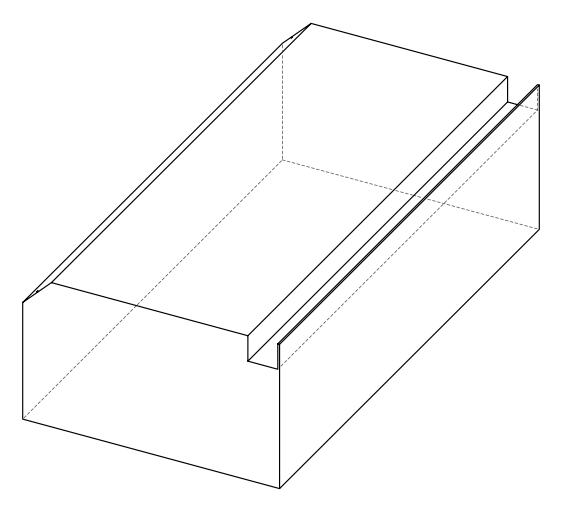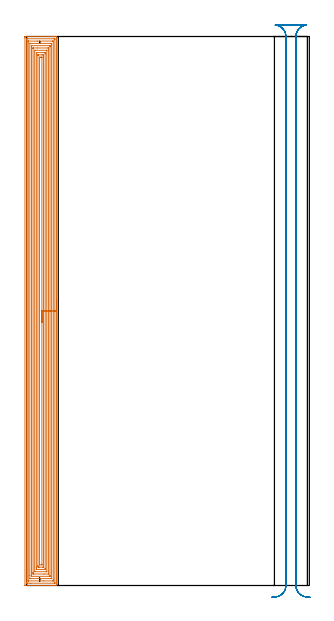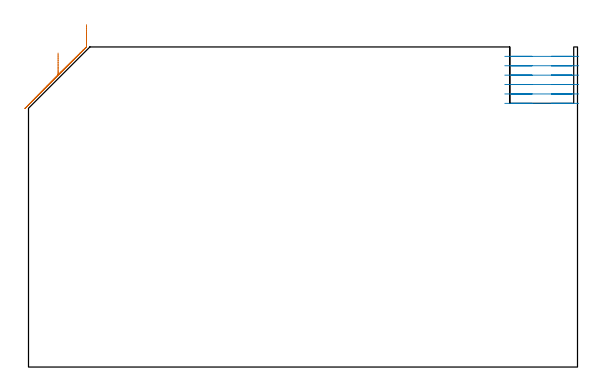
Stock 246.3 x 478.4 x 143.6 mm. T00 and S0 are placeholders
(PLAN: 2 operations, 1 tool changes, 51.4 min)
(1 AREA_MILL | FG_CHAMFER_SURFACE | UGT0205_001 | 38.7 min | 180885 mm3)
(2 MILL_RECTANGULAR_SLOT | SLOT_RECTANGULAR | UGT0201_136 | Follow Part, ap 5, ae 75% | 12.69 min | 347389 mm3)
(TOOL UGT0205_001 | Chamfer Mill 20 x 3 x 45 deg. | D20 FL50 Z2)
(TOOL UGT0201_136 | Carbide End Mill 20.0 | D20 FL30 Z4)
(OP 1 AREA_MILL)
G17 G21 G94 G90
T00 M6
G54
G17 G0 G90 X26. Y249.2 S1061 M3
G43 Z153.6 H0
G94 G1 Y249.162 Z152.728 F250.
Y249.048 Z151.863
Y248.859 Z151.012
Y248.597 Z150.18
Y248.263 Z149.374
Y247.86 Z148.6
Y247.392 Z147.864
Y246.86 Z147.172
Y246.271 Z146.529
Y245.628 Z145.94
Y244.936 Z145.408
Y244.2 Z144.94
Y243.426 Z144.537
Y242.62 Z144.203
Y241.788 Z143.941
Y240.937 Z143.752
Y240.072 Z143.638
Y239.2 Z143.6
Y0.174
X25.997 Y0.009 Z143.588
X25.983 Y0.007 Z143.574
X25.619 Y0. Z143.219
X25.317 Z142.916
X24.627 Z142.222
X23.399 Z140.996
X22.859 Z140.454
X22.245 Z139.84
X-1.282 Y0.001 Z116.315
X-1.492 Y0.01 Z116.106
X-1.499 Y0.22 Z116.099
X-1.5 Y477.379 Z116.1
X-1.499 Y477.779 Z116.101
X-1.495 Y478.268 Z116.103
X-1.492 Y478.391 Z116.106
X-1.011 Y478.396 Z116.586
X-0.397 Y478.4 Z117.2
X22.245 Z139.84
X24.627 Z142.222
X25.317 Z142.916
X25.62 Z143.219
X25.983 Y478.393 Z143.574
X25.997 Y478.391 Z143.588
X26. Y478.226 Z143.6
Y239.2
X24.586 Z142.186
Y2.195
X24.585 Y2.089 Z142.185
X24.582 Y2.036 Z142.182
X24.58 Y2.018 Z142.18
X24.55 Y2.01 Z142.15
X24.146 Y2.001 Z141.746
X3.57 Y2. Z121.17
X0.757 Z118.357
X0.275 Y2.001 Z117.875
X0.034 Y2.007 Z117.634
X-0.079 Y2.012 Z117.521
X-0.085 Y2.366 Z117.515
X-0.086 Y2.408 Z117.514
Y476.205
X-0.085 Y476.311 Z117.515
X-0.082 Y476.364 Z117.518
X-0.08 Y476.383 Z117.52
X-0.05 Y476.39 Z117.55
X0.354 Y476.399 Z117.954
X23.743 Y476.4 Z141.343
X24.225 Y476.399 Z141.825
X24.466 Y476.393 Z142.066
X24.579 Y476.388 Z142.179
X24.585 Y476.035 Z142.185
X24.586 Y475.992 Z142.186
Y239.2
X23.172 Z140.772
X23.171 Y4.774 Z140.771
X23.167 Y4.195 Z140.767
X23.165 Y4.039 Z140.765
X23.162 Y4.01 Z140.762
X23.116 Y4.006 Z140.716
X23.051 Y4.001 Z140.651
X14.874 Y4. Z132.474
X1.833 Y4.001 Z119.433
X1.641 Y4.004 Z119.241
X1.448 Y4.01 Z119.048
X1.335 Y4.015 Z118.935
X1.332 Y4.09 Z118.932
X1.33 Y4.195 Z118.93
X1.329 Y4.51 Z118.929
Y473.626
X1.333 Y474.205 Z118.933
X1.335 Y474.361 Z118.935
X1.338 Y474.39 Z118.938
X1.384 Y474.394 Z118.984
X1.449 Y474.399 Z119.049
X9.626 Y474.4 Z127.226
X22.667 Y474.399 Z140.267
X22.859 Y474.396 Z140.459
X23.052 Y474.39 Z140.652
X23.165 Y474.385 Z140.765
X23.168 Y474.31 Z140.768
X23.169 Y474.205 Z140.769
X23.171 Y473.89 Z140.771
X23.172 Y239.2 Z140.772
X21.757 Z139.357
Y6.203
X21.756 Y6.106 Z139.356
X21.754 Y6.048 Z139.354
X21.751 Y6.02 Z139.351
X21.739 Y6.01 Z139.339
X21.524 Y6.006 Z139.124
X21.091 Y6. Z138.691
X3.391 Z120.991
X2.972 Y6.005 Z120.572
X2.764 Y6.01 Z120.364
X2.749 Y6.015 Z120.349
X2.746 Y6.031 Z120.346
X2.744 Y6.068 Z120.344
X2.743 Y8.663 Z120.343
Y472.198
X2.744 Y472.294 Z120.344
X2.746 Y472.352 Z120.346
X2.749 Y472.38 Z120.349
X2.761 Y472.39 Z120.361
X2.976 Y472.395 Z120.576
X3.409 Y472.4 Z121.009
X21.109 Z138.709
X21.528 Y472.395 Z139.128
X21.736 Y472.39 Z139.336
X21.751 Y472.385 Z139.351
X21.754 Y472.369 Z139.354
X21.756 Y472.332 Z139.356
X21.757 Y472.279 Z139.357
Y471.744
Y239.2
X20.343 Z137.943
Y8.387
X20.34 Y8.112 Z137.94
X20.337 Y8.035 Z137.937
X20.334 Y8.008 Z137.934
X20.329 Y8.006 Z137.929
X20.289 Y8.003 Z137.889
X20.207 Y8.001 Z137.807
X19.979 Y8. Z137.579
X4.293 Y8.001 Z121.893
X4.2 Y8.003 Z121.8
X4.173 Y8.006 Z121.773
X4.164 Y8.008 Z121.764
X4.162 Y8.066 Z121.762
X4.159 Y8.25 Z121.759
X4.157 Y8.801 Z121.757
Y470.013
X4.16 Y470.288 Z121.76
X4.163 Y470.365 Z121.763
X4.166 Y470.392 Z121.766
X4.171 Y470.394 Z121.771
X4.211 Y470.397 Z121.811
X4.293 Y470.399 Z121.893
X4.521 Y470.4 Z122.121
X20.207 Y470.399 Z137.807
X20.3 Y470.397 Z137.9
X20.327 Y470.394 Z137.927
X20.336 Y470.392 Z137.936
X20.338 Y470.333 Z137.938
X20.341 Y470.15 Z137.941
X20.343 Y469.875 Z137.943
Y469.737
Y239.2
X18.929 Z136.529
Y10.202
X18.927 Y10.078 Z136.527
X18.924 Y10.018 Z136.524
X18.922 Y10.011 Z136.522
X18.913 Y10.006 Z136.513
X18.882 Y10.002 Z136.482
X15.126 Y10. Z132.726
X6.061 Y10.001 Z123.661
X5.618 Y10.004 Z123.218
X5.58 Y10.01 Z123.18
X5.577 Y10.045 Z123.177
X5.573 Y10.45 Z123.173
X5.571 Y10.945 Z123.171
Y11.344
X5.572 Y468.198 Z123.172
X5.573 Y468.322 Z123.173
X5.576 Y468.382 Z123.176
X5.578 Y468.389 Z123.178
X5.587 Y468.394 Z123.187
X5.618 Y468.398 Z123.218
X9.374 Y468.4 Z126.974
X18.439 Y468.399 Z136.039
X18.882 Y468.396 Z136.482
X18.92 Y468.39 Z136.52
X18.922 Y468.355 Z136.522
X18.927 Y467.95 Z136.527
X18.929 Y467.455 Z136.529
Y467.056
Y239.2
X17.515 Z135.115
X17.514 Y12.278 Z135.114
Y12.237
X17.508 Y12.033 Z135.108
X17.139 Y12.01 Z134.739
X16.904 Y12.001 Z134.504
X7.039 Z124.639
X7.014 Y12.004 Z124.614
X6.993 Y12.01 Z124.593
X6.99 Y12.039 Z124.59
X6.986 Y12.197 Z124.586
X6.985 Y12.237 Z124.585
X6.986 Y466.122 Z124.586
Y466.163
X6.992 Y466.367 Z124.592
X7.361 Y466.39 Z124.961
X7.596 Y466.399 Z125.196
X17.461 Z135.061
X17.486 Y466.396 Z135.086
X17.507 Y466.39 Z135.107
X17.51 Y466.361 Z135.11
X17.514 Y466.204 Z135.114
X17.515 Y466.163 Z135.115
Y239.2
X16.1 Z133.7
Y14.918
X16.099 Y14.602 Z133.699
X16.093 Y14.024 Z133.693
X15.809 Y14.001 Z133.409
X8.737 Y14. Z126.337
X8.714 Y14.002 Z126.314
X8.407 Y14.024 Z126.007
X8.402 Y14.339 Z126.002
X8.4 Y14.918 Z126.
X8.399 Y15.235 Z125.999
X8.4 Y463.482 Z126.
X8.401 Y463.798 Z126.001
X8.407 Y464.376 Z126.007
X8.691 Y464.399 Z126.291
X15.763 Y464.4 Z133.363
X15.786 Y464.398 Z133.386
X16.093 Y464.376 Z133.693
X16.098 Y464.061 Z133.698
X16.1 Y463.482 Z133.7
Y463.165
Y239.2
X14.686 Z132.286
Y16.705
X14.682 Y16.034 Z132.282
X14.68 Y16.015 Z132.28
X14.67 Y16.01 Z132.27
X14.628 Y16.005 Z132.228
X14.541 Y16.002 Z132.141
X13.831 Y16. Z131.431
X11.179 Z128.779
X10.482 Y16.002 Z128.082
X10.291 Y16.004 Z127.891
X9.821 Y16.025 Z127.421
X9.816 Y16.485 Z127.416
X9.815 Y16.705 Z127.415
X9.814 Y17.38 Z127.414
Y461.695
X9.818 Y462.366 Z127.418
X9.82 Y462.385 Z127.42
X9.83 Y462.39 Z127.43
X9.872 Y462.395 Z127.472
X9.959 Y462.398 Z127.559
X10.133 Y462.4 Z127.733
X10.482 Z128.082
X13.321 Z130.921
X14.018 Y462.398 Z131.618
X14.209 Y462.396 Z131.809
X14.679 Y462.375 Z132.279
X14.684 Y461.915 Z132.284
X14.685 Y461.695 Z132.285
X14.686 Y461.02 Z132.286
Y239.2
X13.272 Z130.872
Y18.492
X13.27 Y18.354 Z130.87
X13.265 Y18.214 Z130.865
X13.249 Y18.01 Z130.849
X13.134 Y18.006 Z130.734
X12.736 Y18.001 Z130.336
X11.296 Z128.896
X11.254 Y18.005 Z128.854
X11.236 Y18.009 Z128.836
X11.233 Y18.074 Z128.833
X11.229 Y18.353 Z128.829
X11.228 Y459.908 Z128.828
X11.23 Y460.046 Z128.83
X11.235 Y460.186 Z128.835
X11.251 Y460.39 Z128.851
X11.366 Y460.394 Z128.966
X11.764 Y460.399 Z129.364
X13.204 Z130.804
X13.246 Y460.395 Z130.846
X13.264 Y460.391 Z130.864
X13.267 Y460.326 Z130.867
X13.271 Y460.047 Z130.871
X13.272 Y239.2 Z130.872
Y238.328 Z130.91
Y237.464 Z131.024
Y236.612 Z131.213
Y235.78 Z131.475
Y234.974 Z131.809
Y234.2 Z132.212
Y233.464 Z132.681
Y232.772 Z133.212
Y232.129 Z133.801
Y231.54 Z134.444
Y231.008 Z135.136
Y230.54 Z135.872
Y230.137 Z136.646
Y229.803 Z137.452
Y229.541 Z138.284
Y229.352 Z139.136
Y229.238 Z140.001
Y229.2 Z140.872
G0 Z153.6
M5
M2
(OP 2 MILL_RECTANGULAR_SLOT)
G17 G21 G94 G90
T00 M6
G54
G17 G0 G90 X246.817 Y-10.202 S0 M3
G43 Z153.6 H0
Z139.383
G94 G1 X243.826 Y-9.97 F250.
G2 X234.6 Y0. R10. F500.
G1 Y478.4
G2 X243.826 Y488.37 R10.
G1 Y488.4
X216.674
Y488.37
G2 X225.9 Y478.4 R10.
G1 Y0.
G2 X216.674 Y-9.97 R10.
G1 X213.683 Y-10.202 F250.
G0 X246.817 Z135.167
G1 X243.826 Y-9.97
G2 X234.6 Y0. R10. F500.
G1 Y478.4
G2 X243.826 Y488.37 R10.
G1 Y488.4
X216.674
Y488.37
G2 X225.9 Y478.4 R10.
G1 Y0.
G2 X216.674 Y-9.97 R10.
G1 X213.683 Y-10.202 F250.
G0 X246.817 Z130.95
G1 X243.826 Y-9.97
G2 X234.6 Y0. R10. F500.
G1 Y478.4
G2 X243.826 Y488.37 R10.
G1 Y488.4
X216.674
Y488.37
G2 X225.9 Y478.4 R10.
G1 Y0.
G2 X216.674 Y-9.97 R10.
G1 X213.683 Y-10.202 F250.
G0 X246.817 Z126.733
G1 X243.826 Y-9.97
G2 X234.6 Y0. R10. F500.
G1 Y478.4
G2 X243.826 Y488.37 R10.
G1 Y488.4
X216.674
Y488.37
G2 X225.9 Y478.4 R10.
G1 Y0.
G2 X216.674 Y-9.97 R10.
G1 X213.683 Y-10.202 F250.
G0 X246.817 Z122.517
G1 X243.826 Y-9.97
G2 X234.6 Y0. R10. F500.
G1 Y478.4
G2 X243.826 Y488.37 R10.
G1 Y488.4
X216.674
Y488.37
G2 X225.9 Y478.4 R10.
G1 Y0.
G2 X216.674 Y-9.97 R10.
G1 X213.683 Y-10.202 F250.
G0 X246.817 Z118.3
G1 X243.826 Y-9.97
G2 X234.6 Y0. R10. F500.
G1 Y478.4
G2 X243.826 Y488.37 R10.
G1 Y488.4
X216.674
Y488.37
G2 X225.9 Y478.4 R10.
G1 Y0.
G2 X216.674 Y-9.97 R10.
G1 X213.683 Y-10.202 F250.
G0 Z153.6
M5
M2
